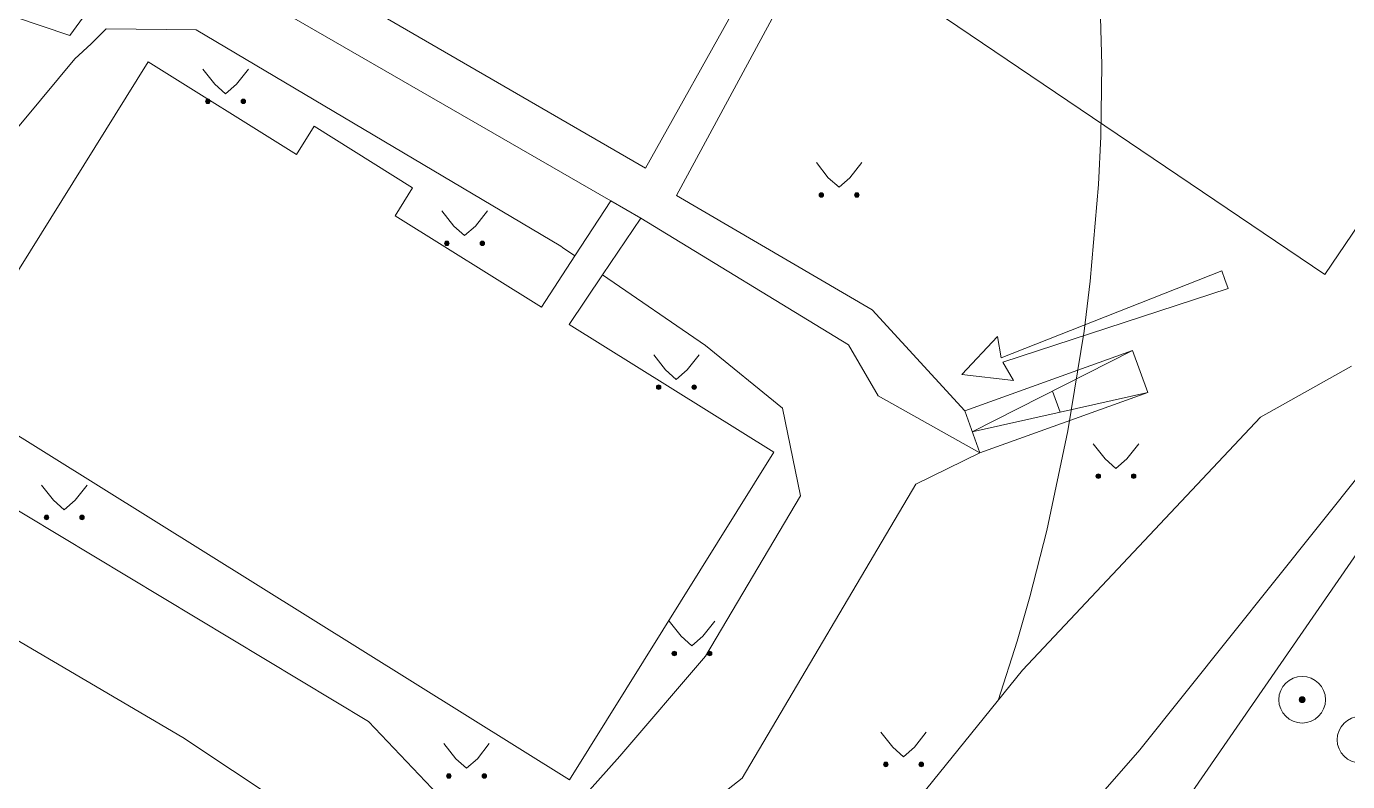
# Model space of a CAD drawing. Extents: x 1000 to 4000, y -5000 to -1000.
# Drawn here: x 1404.2 to 1460.8, y -4471.8 to -4439.4 of the extents above; entities that cross this region are included whole.
import ezdxf

# ---------------------------------------------------------------- set-up
doc = ezdxf.new("R2010")
doc.units = 0
doc.header["$MEASUREMENT"] = 0
for name, color, linetype in [('СЛОЙ_11', 7, 'CONTINUOUS'), ('СЛОЙ_24', 7, 'CONTINUOUS'), ('СЛОЙ_37', 7, 'CONTINUOUS'), ('СЛОЙ_41', 7, 'CONTINUOUS'), ('СЛОЙ_50', 7, 'CONTINUOUS'), ('СЛОЙ_7', 7, 'CONTINUOUS')]:
    doc.layers.add(name, color=color, linetype=linetype)

msp = doc.modelspace()

# ---------------------------------------------------------------- linework, layer by layer
at = {"layer": 'СЛОЙ_11', "color": 253, "linetype": 'Continuous', "lineweight": 0}
msp.add_lwpolyline([(1443.582, -4439.083), (1459.865, -4450.079), (1468.359, -4437.502), (1452.075, -4426.505)], close=True, dxfattribs=at)
at = {"layer": 'СЛОЙ_24', "color": 253, "linetype": 'Continuous', "lineweight": 0}
for p, q in [((1432.059, -4446.681), (1448.231, -4416.735)), ((1429.237, -4446.916), (1427.694, -4449.279)), ((1429.237, -4446.916), (1430.519, -4447.664)), ((1430.519, -4447.664), (1428.884, -4450.093)), ((1427.694, -4449.279), (1426.258, -4451.48)), ((1428.884, -4450.093), (1427.449, -4452.223))]:
    msp.add_line(p, q, dxfattribs=at)
for points in [[(1411.582, -4434.413), (1430.717, -4445.518), (1446.906, -4416.557)], [(1391.091, -4457.917), (1403.617, -4439.006), (1406.037, -4439.826), (1409.27, -4435.388)], [(1409.27, -4435.388), (1429.237, -4446.916)], [(1427.449, -4452.223), (1436.225, -4457.697), (1427.461, -4471.747), (1400.623, -4455.006), (1409.386, -4440.956), (1415.751, -4444.926), (1416.506, -4443.716), (1420.735, -4446.354), (1419.98, -4447.564), (1426.258, -4451.48)], [(1432.059, -4446.681), (1440.447, -4451.586), (1444.414, -4455.919)], [(1430.519, -4447.664), (1439.429, -4453.093), (1440.698, -4455.281), (1445.062, -4457.723)]]:
    msp.add_lwpolyline(points, dxfattribs=at)
at = {"layer": 'СЛОЙ_37', "color": 253, "linetype": 'Continuous', "lineweight": 0}
for points in [[(1407.584, -4439.54), (1406.946, -4440.178), (1406.25, -4440.823), (1404.077, -4443.438), (1400.394, -4447.8), (1395.789, -4454.356), (1397.419, -4456.164), (1399.592, -4457.643), (1399.69, -4457.718), (1418.848, -4469.239), (1422.638, -4473.243), (1423.949, -4473.952), (1427.855, -4472.726), (1429.616, -4470.727), (1433.3, -4466.439), (1437.374, -4459.564), (1436.594, -4455.807), (1433.3, -4453.114), (1428.884, -4450.093)], [(1427.694, -4449.279), (1427.162, -4448.915), (1427.087, -4448.862), (1411.445, -4439.576), (1407.584, -4439.54)], [(1437.78, -4478.349), (1441.402, -4473.841), (1446.897, -4467.047), (1457.093, -4456.194), (1460.997, -4454.009)], [(1438.433, -4486.473), (1443.779, -4479.786), (1451.928, -4470.459), (1461.511, -4458.453), (1463.616, -4455.963)], [(1428.903, -4476.362), (1434.868, -4471.676), (1442.319, -4459.065), (1445.062, -4457.723)], [(1395.859, -4461.107), (1410.88, -4469.934), (1421.438, -4476.948), (1425.28, -4477.534), (1428.903, -4476.362)]]:
    msp.add_lwpolyline(points, dxfattribs=at)
at = {"layer": 'СЛОЙ_41', "color": 253, "linetype": 'Continuous', "lineweight": 0}
for p, q in [((1411.739, -4441.26), (1412.249, -4441.91)), ((1413.689, -4441.26), (1413.179, -4441.91)), ((1412.249, -4441.91), (1412.709, -4442.32)), ((1413.179, -4441.91), (1412.709, -4442.32)), ((1438.052, -4445.272), (1438.562, -4445.922)), ((1440.002, -4445.272), (1439.492, -4445.922)), ((1438.562, -4445.922), (1439.022, -4446.332)), ((1439.492, -4445.922), (1439.022, -4446.332)), ((1421.99, -4447.347), (1422.5, -4447.997)), ((1423.94, -4447.347), (1423.43, -4447.997)), ((1422.5, -4447.997), (1422.96, -4448.407)), ((1423.43, -4447.997), (1422.96, -4448.407)), ((1431.074, -4453.518), (1431.584, -4454.168)), ((1433.024, -4453.518), (1432.514, -4454.168)), ((1431.584, -4454.168), (1432.044, -4454.578)), ((1432.514, -4454.168), (1432.044, -4454.578)), ((1449.926, -4457.334), (1450.436, -4457.984)), ((1451.876, -4457.334), (1451.366, -4457.984)), ((1450.436, -4457.984), (1450.896, -4458.394)), ((1451.366, -4457.984), (1450.896, -4458.394)), ((1404.821, -4459.104), (1405.331, -4459.754)), ((1406.771, -4459.104), (1406.261, -4459.754)), ((1405.331, -4459.754), (1405.791, -4460.164)), ((1406.261, -4459.754), (1405.791, -4460.164)), ((1431.741, -4464.941), (1432.251, -4465.591)), ((1433.691, -4464.941), (1433.181, -4465.591)), ((1432.251, -4465.591), (1432.711, -4466.001)), ((1433.181, -4465.591), (1432.711, -4466.001)), ((1440.814, -4469.698), (1441.324, -4470.348)), ((1442.764, -4469.698), (1442.254, -4470.348)), ((1422.073, -4470.194), (1422.583, -4470.844)), ((1424.023, -4470.194), (1423.513, -4470.844)), ((1441.324, -4470.348), (1441.784, -4470.758)), ((1442.254, -4470.348), (1441.784, -4470.758)), ((1422.583, -4470.844), (1423.043, -4471.254)), ((1423.513, -4470.844), (1423.043, -4471.254))]:
    msp.add_line(p, q, dxfattribs=at)
for centre in [(1411.953, -4442.648), (1413.474, -4442.648), (1438.266, -4446.662), (1439.787, -4446.662), (1422.204, -4448.735), (1423.725, -4448.735), (1431.288, -4454.906), (1432.809, -4454.906), (1450.14, -4458.722), (1451.661, -4458.722), (1405.035, -4460.492), (1406.556, -4460.492), (1431.955, -4466.329), (1433.476, -4466.329), (1441.028, -4471.086), (1442.549, -4471.086), (1422.287, -4471.582), (1423.808, -4471.582)]:
    msp.add_circle(centre, 0.0976, dxfattribs=at)
for points in [[(1411.857, -4442.667), (1411.855, -4442.648), (1411.857, -4442.629)], [(1411.862, -4442.685), (1411.857, -4442.629), (1411.862, -4442.611)], [(1411.857, -4442.667), (1411.857, -4442.629), (1411.862, -4442.685)], [(1411.871, -4442.702), (1411.862, -4442.611), (1411.871, -4442.594)], [(1411.862, -4442.685), (1411.862, -4442.611), (1411.871, -4442.702)], [(1411.884, -4442.717), (1411.871, -4442.594), (1411.884, -4442.579)], [(1411.871, -4442.702), (1411.871, -4442.594), (1411.884, -4442.717)], [(1411.898, -4442.729), (1411.884, -4442.579), (1411.898, -4442.567)], [(1411.884, -4442.717), (1411.884, -4442.579), (1411.898, -4442.729)], [(1411.915, -4442.738), (1411.898, -4442.567), (1411.915, -4442.558)], [(1411.898, -4442.729), (1411.898, -4442.567), (1411.915, -4442.738)], [(1411.934, -4442.744), (1411.915, -4442.558), (1411.934, -4442.552)], [(1411.915, -4442.738), (1411.915, -4442.558), (1411.934, -4442.744)], [(1411.953, -4442.746), (1411.934, -4442.552), (1411.953, -4442.55)], [(1411.934, -4442.744), (1411.934, -4442.552), (1411.953, -4442.746)], [(1413.378, -4442.667), (1413.376, -4442.648), (1413.378, -4442.629)], [(1413.383, -4442.685), (1413.378, -4442.629), (1413.383, -4442.611)], [(1413.378, -4442.667), (1413.378, -4442.629), (1413.383, -4442.685)], [(1413.392, -4442.702), (1413.383, -4442.611), (1413.392, -4442.594)], [(1413.383, -4442.685), (1413.383, -4442.611), (1413.392, -4442.702)], [(1413.405, -4442.717), (1413.392, -4442.594), (1413.405, -4442.579)], [(1413.392, -4442.702), (1413.392, -4442.594), (1413.405, -4442.717)], [(1413.419, -4442.729), (1413.405, -4442.579), (1413.419, -4442.567)], [(1413.405, -4442.717), (1413.405, -4442.579), (1413.419, -4442.729)], [(1413.436, -4442.738), (1413.419, -4442.567), (1413.436, -4442.558)], [(1413.419, -4442.729), (1413.419, -4442.567), (1413.436, -4442.738)], [(1413.455, -4442.744), (1413.436, -4442.558), (1413.455, -4442.552)], [(1413.436, -4442.738), (1413.436, -4442.558), (1413.455, -4442.744)], [(1413.474, -4442.746), (1413.455, -4442.552), (1413.474, -4442.55)], [(1413.455, -4442.744), (1413.455, -4442.552), (1413.474, -4442.746)], [(1438.17, -4446.681), (1438.168, -4446.662), (1438.17, -4446.642)], [(1438.176, -4446.699), (1438.17, -4446.642), (1438.176, -4446.624)], [(1438.17, -4446.681), (1438.17, -4446.642), (1438.176, -4446.699)], [(1438.185, -4446.716), (1438.176, -4446.624), (1438.185, -4446.607)], [(1438.176, -4446.699), (1438.176, -4446.624), (1438.185, -4446.716)], [(1438.197, -4446.731), (1438.185, -4446.607), (1438.197, -4446.593)], [(1438.185, -4446.716), (1438.185, -4446.607), (1438.197, -4446.731)], [(1438.212, -4446.743), (1438.197, -4446.593), (1438.212, -4446.58)], [(1438.197, -4446.731), (1438.197, -4446.593), (1438.212, -4446.743)], [(1438.229, -4446.752), (1438.212, -4446.58), (1438.229, -4446.571)], [(1438.212, -4446.743), (1438.212, -4446.58), (1438.229, -4446.752)], [(1438.247, -4446.757), (1438.229, -4446.571), (1438.247, -4446.566)], [(1438.229, -4446.752), (1438.229, -4446.571), (1438.247, -4446.757)], [(1438.266, -4446.759), (1438.247, -4446.566), (1438.266, -4446.564)], [(1438.247, -4446.757), (1438.247, -4446.566), (1438.266, -4446.759)], [(1439.691, -4446.681), (1439.689, -4446.662), (1439.691, -4446.642)], [(1439.697, -4446.699), (1439.691, -4446.642), (1439.697, -4446.624)], [(1439.691, -4446.681), (1439.691, -4446.642), (1439.697, -4446.699)], [(1439.706, -4446.716), (1439.697, -4446.624), (1439.706, -4446.607)], [(1439.697, -4446.699), (1439.697, -4446.624), (1439.706, -4446.716)], [(1439.718, -4446.731), (1439.706, -4446.607), (1439.718, -4446.593)], [(1439.706, -4446.716), (1439.706, -4446.607), (1439.718, -4446.731)], [(1439.733, -4446.743), (1439.718, -4446.593), (1439.733, -4446.58)], [(1439.718, -4446.731), (1439.718, -4446.593), (1439.733, -4446.743)], [(1439.75, -4446.752), (1439.733, -4446.58), (1439.75, -4446.571)], [(1439.733, -4446.743), (1439.733, -4446.58), (1439.75, -4446.752)], [(1439.768, -4446.757), (1439.75, -4446.571), (1439.768, -4446.566)], [(1439.75, -4446.752), (1439.75, -4446.571), (1439.768, -4446.757)], [(1439.787, -4446.759), (1439.768, -4446.566), (1439.787, -4446.564)], [(1439.768, -4446.757), (1439.768, -4446.566), (1439.787, -4446.759)], [(1422.108, -4448.754), (1422.106, -4448.735), (1422.108, -4448.716)], [(1422.113, -4448.772), (1422.108, -4448.716), (1422.113, -4448.698)], [(1422.108, -4448.754), (1422.108, -4448.716), (1422.113, -4448.772)], [(1422.122, -4448.789), (1422.113, -4448.698), (1422.122, -4448.681)], [(1422.113, -4448.772), (1422.113, -4448.698), (1422.122, -4448.789)], [(1422.135, -4448.804), (1422.122, -4448.681), (1422.135, -4448.666)], [(1422.122, -4448.789), (1422.122, -4448.681), (1422.135, -4448.804)], [(1422.149, -4448.816), (1422.135, -4448.666), (1422.149, -4448.654)], [(1422.135, -4448.804), (1422.135, -4448.666), (1422.149, -4448.816)], [(1422.166, -4448.825), (1422.149, -4448.654), (1422.166, -4448.645)], [(1422.149, -4448.816), (1422.149, -4448.654), (1422.166, -4448.825)], [(1422.185, -4448.831), (1422.166, -4448.645), (1422.185, -4448.639)], [(1422.166, -4448.825), (1422.166, -4448.645), (1422.185, -4448.831)], [(1422.204, -4448.833), (1422.185, -4448.639), (1422.204, -4448.637)], [(1422.185, -4448.831), (1422.185, -4448.639), (1422.204, -4448.833)], [(1423.629, -4448.754), (1423.627, -4448.735), (1423.629, -4448.716)], [(1423.634, -4448.772), (1423.629, -4448.716), (1423.634, -4448.698)], [(1423.629, -4448.754), (1423.629, -4448.716), (1423.634, -4448.772)], [(1423.643, -4448.789), (1423.634, -4448.698), (1423.643, -4448.681)], [(1423.634, -4448.772), (1423.634, -4448.698), (1423.643, -4448.789)], [(1423.656, -4448.804), (1423.643, -4448.681), (1423.656, -4448.666)], [(1423.643, -4448.789), (1423.643, -4448.681), (1423.656, -4448.804)], [(1423.67, -4448.816), (1423.656, -4448.666), (1423.67, -4448.654)], [(1423.656, -4448.804), (1423.656, -4448.666), (1423.67, -4448.816)], [(1423.687, -4448.825), (1423.67, -4448.654), (1423.687, -4448.645)], [(1423.67, -4448.816), (1423.67, -4448.654), (1423.687, -4448.825)], [(1423.706, -4448.831), (1423.687, -4448.645), (1423.706, -4448.639)], [(1423.687, -4448.825), (1423.687, -4448.645), (1423.706, -4448.831)], [(1423.725, -4448.833), (1423.706, -4448.639), (1423.725, -4448.637)], [(1423.706, -4448.831), (1423.706, -4448.639), (1423.725, -4448.833)], [(1431.192, -4454.925), (1431.19, -4454.906), (1431.192, -4454.887)], [(1431.197, -4454.943), (1431.192, -4454.887), (1431.197, -4454.869)], [(1431.192, -4454.925), (1431.192, -4454.887), (1431.197, -4454.943)], [(1431.206, -4454.96), (1431.197, -4454.869), (1431.206, -4454.852)], [(1431.197, -4454.943), (1431.197, -4454.869), (1431.206, -4454.96)], [(1431.219, -4454.975), (1431.206, -4454.852), (1431.219, -4454.837)], [(1431.206, -4454.96), (1431.206, -4454.852), (1431.219, -4454.975)], [(1431.233, -4454.987), (1431.219, -4454.837), (1431.233, -4454.825)], [(1431.219, -4454.975), (1431.219, -4454.837), (1431.233, -4454.987)], [(1431.25, -4454.996), (1431.233, -4454.825), (1431.25, -4454.816)], [(1431.233, -4454.987), (1431.233, -4454.825), (1431.25, -4454.996)], [(1431.269, -4455.002), (1431.25, -4454.816), (1431.269, -4454.81)], [(1431.25, -4454.996), (1431.25, -4454.816), (1431.269, -4455.002)], [(1431.288, -4455.004), (1431.269, -4454.81), (1431.288, -4454.808)], [(1431.269, -4455.002), (1431.269, -4454.81), (1431.288, -4455.004)], [(1432.713, -4454.925), (1432.711, -4454.906), (1432.713, -4454.887)], [(1432.718, -4454.943), (1432.713, -4454.887), (1432.718, -4454.869)], [(1432.713, -4454.925), (1432.713, -4454.887), (1432.718, -4454.943)], [(1432.727, -4454.96), (1432.718, -4454.869), (1432.727, -4454.852)], [(1432.718, -4454.943), (1432.718, -4454.869), (1432.727, -4454.96)], [(1432.74, -4454.975), (1432.727, -4454.852), (1432.74, -4454.837)], [(1432.727, -4454.96), (1432.727, -4454.852), (1432.74, -4454.975)], [(1432.754, -4454.987), (1432.74, -4454.837), (1432.754, -4454.825)], [(1432.74, -4454.975), (1432.74, -4454.837), (1432.754, -4454.987)], [(1432.771, -4454.996), (1432.754, -4454.825), (1432.771, -4454.816)], [(1432.754, -4454.987), (1432.754, -4454.825), (1432.771, -4454.996)], [(1432.79, -4455.002), (1432.771, -4454.816), (1432.79, -4454.81)], [(1432.771, -4454.996), (1432.771, -4454.816), (1432.79, -4455.002)], [(1432.809, -4455.004), (1432.79, -4454.81), (1432.809, -4454.808)], [(1432.79, -4455.002), (1432.79, -4454.81), (1432.809, -4455.004)], [(1450.044, -4458.741), (1450.042, -4458.722), (1450.044, -4458.703)], [(1450.049, -4458.759), (1450.044, -4458.703), (1450.049, -4458.685)], [(1450.044, -4458.741), (1450.044, -4458.703), (1450.049, -4458.759)], [(1450.058, -4458.776), (1450.049, -4458.685), (1450.058, -4458.668)], [(1450.049, -4458.759), (1450.049, -4458.685), (1450.058, -4458.776)], [(1450.071, -4458.791), (1450.058, -4458.668), (1450.071, -4458.653)], [(1450.058, -4458.776), (1450.058, -4458.668), (1450.071, -4458.791)], [(1450.085, -4458.803), (1450.071, -4458.653), (1450.085, -4458.641)], [(1450.071, -4458.791), (1450.071, -4458.653), (1450.085, -4458.803)], [(1450.102, -4458.812), (1450.085, -4458.641), (1450.102, -4458.632)], [(1450.085, -4458.803), (1450.085, -4458.641), (1450.102, -4458.812)], [(1450.121, -4458.818), (1450.102, -4458.632), (1450.121, -4458.626)], [(1450.102, -4458.812), (1450.102, -4458.632), (1450.121, -4458.818)], [(1450.14, -4458.82), (1450.121, -4458.626), (1450.14, -4458.624)], [(1450.121, -4458.818), (1450.121, -4458.626), (1450.14, -4458.82)], [(1451.565, -4458.741), (1451.563, -4458.722), (1451.565, -4458.703)], [(1451.57, -4458.759), (1451.565, -4458.703), (1451.57, -4458.685)], [(1451.565, -4458.741), (1451.565, -4458.703), (1451.57, -4458.759)], [(1451.579, -4458.776), (1451.57, -4458.685), (1451.579, -4458.668)], [(1451.57, -4458.759), (1451.57, -4458.685), (1451.579, -4458.776)], [(1451.592, -4458.791), (1451.579, -4458.668), (1451.592, -4458.653)], [(1451.579, -4458.776), (1451.579, -4458.668), (1451.592, -4458.791)], [(1451.606, -4458.803), (1451.592, -4458.653), (1451.606, -4458.641)], [(1451.592, -4458.791), (1451.592, -4458.653), (1451.606, -4458.803)], [(1451.623, -4458.812), (1451.606, -4458.641), (1451.623, -4458.632)], [(1451.606, -4458.803), (1451.606, -4458.641), (1451.623, -4458.812)], [(1451.642, -4458.818), (1451.623, -4458.632), (1451.642, -4458.626)], [(1451.623, -4458.812), (1451.623, -4458.632), (1451.642, -4458.818)], [(1451.661, -4458.82), (1451.642, -4458.626), (1451.661, -4458.624)], [(1451.642, -4458.818), (1451.642, -4458.626), (1451.661, -4458.82)], [(1404.939, -4460.511), (1404.937, -4460.492), (1404.939, -4460.473)], [(1404.944, -4460.529), (1404.939, -4460.473), (1404.944, -4460.455)], [(1404.939, -4460.511), (1404.939, -4460.473), (1404.944, -4460.529)], [(1404.953, -4460.546), (1404.944, -4460.455), (1404.953, -4460.438)], [(1404.944, -4460.529), (1404.944, -4460.455), (1404.953, -4460.546)], [(1404.966, -4460.561), (1404.953, -4460.438), (1404.966, -4460.423)], [(1404.953, -4460.546), (1404.953, -4460.438), (1404.966, -4460.561)], [(1404.98, -4460.573), (1404.966, -4460.423), (1404.98, -4460.411)], [(1404.966, -4460.561), (1404.966, -4460.423), (1404.98, -4460.573)], [(1404.997, -4460.582), (1404.98, -4460.411), (1404.997, -4460.402)], [(1404.98, -4460.573), (1404.98, -4460.411), (1404.997, -4460.582)], [(1405.016, -4460.588), (1404.997, -4460.402), (1405.016, -4460.396)], [(1404.997, -4460.582), (1404.997, -4460.402), (1405.016, -4460.588)], [(1405.035, -4460.59), (1405.016, -4460.396), (1405.035, -4460.394)], [(1405.016, -4460.588), (1405.016, -4460.396), (1405.035, -4460.59)], [(1406.46, -4460.511), (1406.458, -4460.492), (1406.46, -4460.473)], [(1406.465, -4460.529), (1406.46, -4460.473), (1406.465, -4460.455)], [(1406.46, -4460.511), (1406.46, -4460.473), (1406.465, -4460.529)], [(1406.474, -4460.546), (1406.465, -4460.455), (1406.474, -4460.438)], [(1406.465, -4460.529), (1406.465, -4460.455), (1406.474, -4460.546)], [(1406.487, -4460.561), (1406.474, -4460.438), (1406.487, -4460.423)], [(1406.474, -4460.546), (1406.474, -4460.438), (1406.487, -4460.561)], [(1406.501, -4460.573), (1406.487, -4460.423), (1406.501, -4460.411)], [(1406.487, -4460.561), (1406.487, -4460.423), (1406.501, -4460.573)], [(1406.518, -4460.582), (1406.501, -4460.411), (1406.518, -4460.402)], [(1406.501, -4460.573), (1406.501, -4460.411), (1406.518, -4460.582)], [(1406.537, -4460.588), (1406.518, -4460.402), (1406.537, -4460.396)], [(1406.518, -4460.582), (1406.518, -4460.402), (1406.537, -4460.588)], [(1406.556, -4460.59), (1406.537, -4460.396), (1406.556, -4460.394)], [(1406.537, -4460.588), (1406.537, -4460.396), (1406.556, -4460.59)], [(1431.859, -4466.348), (1431.857, -4466.329), (1431.859, -4466.31)], [(1431.864, -4466.366), (1431.859, -4466.31), (1431.864, -4466.292)], [(1431.859, -4466.348), (1431.859, -4466.31), (1431.864, -4466.366)], [(1431.873, -4466.383), (1431.864, -4466.292), (1431.873, -4466.275)], [(1431.864, -4466.366), (1431.864, -4466.292), (1431.873, -4466.383)], [(1431.886, -4466.398), (1431.873, -4466.275), (1431.886, -4466.26)], [(1431.873, -4466.383), (1431.873, -4466.275), (1431.886, -4466.398)], [(1431.9, -4466.41), (1431.886, -4466.26), (1431.9, -4466.248)], [(1431.886, -4466.398), (1431.886, -4466.26), (1431.9, -4466.41)], [(1431.917, -4466.419), (1431.9, -4466.248), (1431.917, -4466.239)], [(1431.9, -4466.41), (1431.9, -4466.248), (1431.917, -4466.419)], [(1431.936, -4466.425), (1431.917, -4466.239), (1431.936, -4466.233)], [(1431.917, -4466.419), (1431.917, -4466.239), (1431.936, -4466.425)], [(1431.955, -4466.427), (1431.936, -4466.233), (1431.955, -4466.231)], [(1431.936, -4466.425), (1431.936, -4466.233), (1431.955, -4466.427)], [(1433.38, -4466.348), (1433.378, -4466.329), (1433.38, -4466.31)], [(1433.385, -4466.366), (1433.38, -4466.31), (1433.385, -4466.292)], [(1433.38, -4466.348), (1433.38, -4466.31), (1433.385, -4466.366)], [(1433.394, -4466.383), (1433.385, -4466.292), (1433.394, -4466.275)], [(1433.385, -4466.366), (1433.385, -4466.292), (1433.394, -4466.383)], [(1433.407, -4466.398), (1433.394, -4466.275), (1433.407, -4466.26)], [(1433.394, -4466.383), (1433.394, -4466.275), (1433.407, -4466.398)], [(1433.421, -4466.41), (1433.407, -4466.26), (1433.421, -4466.248)], [(1433.407, -4466.398), (1433.407, -4466.26), (1433.421, -4466.41)], [(1433.438, -4466.419), (1433.421, -4466.248), (1433.438, -4466.239)], [(1433.421, -4466.41), (1433.421, -4466.248), (1433.438, -4466.419)], [(1433.457, -4466.425), (1433.438, -4466.239), (1433.457, -4466.233)], [(1433.438, -4466.419), (1433.438, -4466.239), (1433.457, -4466.425)], [(1433.476, -4466.427), (1433.457, -4466.233), (1433.476, -4466.231)], [(1433.457, -4466.425), (1433.457, -4466.233), (1433.476, -4466.427)], [(1440.932, -4471.105), (1440.93, -4471.086), (1440.932, -4471.067)], [(1440.937, -4471.123), (1440.932, -4471.067), (1440.937, -4471.049)], [(1440.932, -4471.105), (1440.932, -4471.067), (1440.937, -4471.123)], [(1440.946, -4471.14), (1440.937, -4471.049), (1440.946, -4471.032)], [(1440.937, -4471.123), (1440.937, -4471.049), (1440.946, -4471.14)], [(1440.959, -4471.155), (1440.946, -4471.032), (1440.959, -4471.017)], [(1440.946, -4471.14), (1440.946, -4471.032), (1440.959, -4471.155)], [(1440.973, -4471.167), (1440.959, -4471.017), (1440.973, -4471.005)], [(1440.959, -4471.155), (1440.959, -4471.017), (1440.973, -4471.167)], [(1440.99, -4471.176), (1440.973, -4471.005), (1440.99, -4470.996)], [(1440.973, -4471.167), (1440.973, -4471.005), (1440.99, -4471.176)], [(1441.009, -4471.182), (1440.99, -4470.996), (1441.009, -4470.99)], [(1440.99, -4471.176), (1440.99, -4470.996), (1441.009, -4471.182)], [(1441.028, -4471.184), (1441.009, -4470.99), (1441.028, -4470.988)], [(1441.009, -4471.182), (1441.009, -4470.99), (1441.028, -4471.184)], [(1442.453, -4471.105), (1442.451, -4471.086), (1442.453, -4471.067)], [(1442.458, -4471.123), (1442.453, -4471.067), (1442.458, -4471.049)], [(1442.453, -4471.105), (1442.453, -4471.067), (1442.458, -4471.123)], [(1442.467, -4471.14), (1442.458, -4471.049), (1442.467, -4471.032)], [(1442.458, -4471.123), (1442.458, -4471.049), (1442.467, -4471.14)], [(1442.48, -4471.155), (1442.467, -4471.032), (1442.48, -4471.017)], [(1442.467, -4471.14), (1442.467, -4471.032), (1442.48, -4471.155)], [(1442.494, -4471.167), (1442.48, -4471.017), (1442.494, -4471.005)], [(1442.48, -4471.155), (1442.48, -4471.017), (1442.494, -4471.167)], [(1442.511, -4471.176), (1442.494, -4471.005), (1442.511, -4470.996)], [(1442.494, -4471.167), (1442.494, -4471.005), (1442.511, -4471.176)], [(1442.53, -4471.182), (1442.511, -4470.996), (1442.53, -4470.99)], [(1442.511, -4471.176), (1442.511, -4470.996), (1442.53, -4471.182)], [(1442.549, -4471.184), (1442.53, -4470.99), (1442.549, -4470.988)], [(1442.53, -4471.182), (1442.53, -4470.99), (1442.549, -4471.184)], [(1422.191, -4471.601), (1422.189, -4471.582), (1422.191, -4471.563)], [(1422.196, -4471.619), (1422.191, -4471.563), (1422.196, -4471.545)], [(1422.191, -4471.601), (1422.191, -4471.563), (1422.196, -4471.619)], [(1422.205, -4471.636), (1422.196, -4471.545), (1422.205, -4471.528)], [(1422.196, -4471.619), (1422.196, -4471.545), (1422.205, -4471.636)], [(1422.218, -4471.651), (1422.205, -4471.528), (1422.218, -4471.513)], [(1422.205, -4471.636), (1422.205, -4471.528), (1422.218, -4471.651)], [(1422.232, -4471.663), (1422.218, -4471.513), (1422.232, -4471.501)], [(1422.218, -4471.651), (1422.218, -4471.513), (1422.232, -4471.663)], [(1422.249, -4471.672), (1422.232, -4471.501), (1422.249, -4471.492)], [(1422.232, -4471.663), (1422.232, -4471.501), (1422.249, -4471.672)], [(1422.268, -4471.678), (1422.249, -4471.492), (1422.268, -4471.486)], [(1422.249, -4471.672), (1422.249, -4471.492), (1422.268, -4471.678)], [(1422.287, -4471.68), (1422.268, -4471.486), (1422.287, -4471.484)], [(1422.268, -4471.678), (1422.268, -4471.486), (1422.287, -4471.68)], [(1423.712, -4471.601), (1423.71, -4471.582), (1423.712, -4471.563)], [(1423.717, -4471.619), (1423.712, -4471.563), (1423.717, -4471.545)], [(1423.712, -4471.601), (1423.712, -4471.563), (1423.717, -4471.619)], [(1423.726, -4471.636), (1423.717, -4471.545), (1423.726, -4471.528)], [(1423.717, -4471.619), (1423.717, -4471.545), (1423.726, -4471.636)], [(1423.739, -4471.651), (1423.726, -4471.528), (1423.739, -4471.513)], [(1423.726, -4471.636), (1423.726, -4471.528), (1423.739, -4471.651)], [(1423.753, -4471.663), (1423.739, -4471.513), (1423.753, -4471.501)], [(1423.739, -4471.651), (1423.739, -4471.513), (1423.753, -4471.663)], [(1423.77, -4471.672), (1423.753, -4471.501), (1423.77, -4471.492)], [(1423.753, -4471.663), (1423.753, -4471.501), (1423.77, -4471.672)], [(1423.789, -4471.678), (1423.77, -4471.492), (1423.789, -4471.486)], [(1423.77, -4471.672), (1423.77, -4471.492), (1423.789, -4471.678)], [(1423.808, -4471.68), (1423.789, -4471.486), (1423.808, -4471.484)], [(1423.789, -4471.678), (1423.789, -4471.486), (1423.808, -4471.68)]]:
    msp.add_solid(points, dxfattribs=at)
at = {"layer": 'СЛОЙ_41', "color": 253, "linetype": 'Continuous', "lineweight": 0, "extrusion": (0, 0, -1)}
for points in [[(-1411.953, -4442.746), (-1411.953, -4442.55), (-1411.972, -4442.744)], [(-1411.972, -4442.744), (-1411.953, -4442.55), (-1411.972, -4442.552)], [(-1411.972, -4442.744), (-1411.972, -4442.552), (-1411.99, -4442.738)], [(-1411.99, -4442.738), (-1411.972, -4442.552), (-1411.99, -4442.558)], [(-1411.99, -4442.738), (-1411.99, -4442.558), (-1412.007, -4442.729)], [(-1412.007, -4442.729), (-1411.99, -4442.558), (-1412.007, -4442.567)], [(-1412.007, -4442.729), (-1412.007, -4442.567), (-1412.022, -4442.717)], [(-1412.022, -4442.717), (-1412.007, -4442.567), (-1412.022, -4442.579)], [(-1412.022, -4442.717), (-1412.022, -4442.579), (-1412.034, -4442.702)], [(-1412.034, -4442.702), (-1412.022, -4442.579), (-1412.034, -4442.594)], [(-1412.034, -4442.702), (-1412.034, -4442.594), (-1412.043, -4442.685)], [(-1412.043, -4442.685), (-1412.034, -4442.594), (-1412.043, -4442.611)], [(-1412.043, -4442.685), (-1412.043, -4442.611), (-1412.048, -4442.667)], [(-1412.048, -4442.667), (-1412.043, -4442.611), (-1412.048, -4442.629)], [(-1412.048, -4442.667), (-1412.048, -4442.629), (-1412.05, -4442.648)], [(-1413.474, -4442.746), (-1413.474, -4442.55), (-1413.493, -4442.744)], [(-1413.493, -4442.744), (-1413.474, -4442.55), (-1413.493, -4442.552)], [(-1413.493, -4442.744), (-1413.493, -4442.552), (-1413.511, -4442.738)], [(-1413.511, -4442.738), (-1413.493, -4442.552), (-1413.511, -4442.558)], [(-1413.511, -4442.738), (-1413.511, -4442.558), (-1413.528, -4442.729)], [(-1413.528, -4442.729), (-1413.511, -4442.558), (-1413.528, -4442.567)], [(-1413.528, -4442.729), (-1413.528, -4442.567), (-1413.543, -4442.717)], [(-1413.543, -4442.717), (-1413.528, -4442.567), (-1413.543, -4442.579)], [(-1413.543, -4442.717), (-1413.543, -4442.579), (-1413.555, -4442.702)], [(-1413.555, -4442.702), (-1413.543, -4442.579), (-1413.555, -4442.594)], [(-1413.555, -4442.702), (-1413.555, -4442.594), (-1413.564, -4442.685)], [(-1413.564, -4442.685), (-1413.555, -4442.594), (-1413.564, -4442.611)], [(-1413.564, -4442.685), (-1413.564, -4442.611), (-1413.569, -4442.667)], [(-1413.569, -4442.667), (-1413.564, -4442.611), (-1413.569, -4442.629)], [(-1413.569, -4442.667), (-1413.569, -4442.629), (-1413.571, -4442.648)], [(-1438.266, -4446.759), (-1438.266, -4446.564), (-1438.285, -4446.757)], [(-1438.285, -4446.757), (-1438.266, -4446.564), (-1438.285, -4446.566)], [(-1438.285, -4446.757), (-1438.285, -4446.566), (-1438.303, -4446.752)], [(-1438.303, -4446.752), (-1438.285, -4446.566), (-1438.303, -4446.571)], [(-1438.303, -4446.752), (-1438.303, -4446.571), (-1438.32, -4446.743)], [(-1438.32, -4446.743), (-1438.303, -4446.571), (-1438.32, -4446.58)], [(-1438.32, -4446.743), (-1438.32, -4446.58), (-1438.335, -4446.731)], [(-1438.335, -4446.731), (-1438.32, -4446.58), (-1438.335, -4446.593)], [(-1438.335, -4446.731), (-1438.335, -4446.593), (-1438.347, -4446.716)], [(-1438.347, -4446.716), (-1438.335, -4446.593), (-1438.347, -4446.607)], [(-1438.347, -4446.716), (-1438.347, -4446.607), (-1438.356, -4446.699)], [(-1438.356, -4446.699), (-1438.347, -4446.607), (-1438.356, -4446.624)], [(-1438.356, -4446.699), (-1438.356, -4446.624), (-1438.362, -4446.681)], [(-1438.362, -4446.681), (-1438.356, -4446.624), (-1438.362, -4446.642)], [(-1438.362, -4446.681), (-1438.362, -4446.642), (-1438.364, -4446.662)], [(-1439.787, -4446.759), (-1439.787, -4446.564), (-1439.806, -4446.757)], [(-1439.806, -4446.757), (-1439.787, -4446.564), (-1439.806, -4446.566)], [(-1439.806, -4446.757), (-1439.806, -4446.566), (-1439.824, -4446.752)], [(-1439.824, -4446.752), (-1439.806, -4446.566), (-1439.824, -4446.571)], [(-1439.824, -4446.752), (-1439.824, -4446.571), (-1439.841, -4446.743)], [(-1439.841, -4446.743), (-1439.824, -4446.571), (-1439.841, -4446.58)], [(-1439.841, -4446.743), (-1439.841, -4446.58), (-1439.856, -4446.731)], [(-1439.856, -4446.731), (-1439.841, -4446.58), (-1439.856, -4446.593)], [(-1439.856, -4446.731), (-1439.856, -4446.593), (-1439.868, -4446.716)], [(-1439.868, -4446.716), (-1439.856, -4446.593), (-1439.868, -4446.607)], [(-1439.868, -4446.716), (-1439.868, -4446.607), (-1439.877, -4446.699)], [(-1439.877, -4446.699), (-1439.868, -4446.607), (-1439.877, -4446.624)], [(-1439.877, -4446.699), (-1439.877, -4446.624), (-1439.883, -4446.681)], [(-1439.883, -4446.681), (-1439.877, -4446.624), (-1439.883, -4446.642)], [(-1439.883, -4446.681), (-1439.883, -4446.642), (-1439.885, -4446.662)], [(-1422.204, -4448.833), (-1422.204, -4448.637), (-1422.223, -4448.831)], [(-1422.223, -4448.831), (-1422.204, -4448.637), (-1422.223, -4448.639)], [(-1422.223, -4448.831), (-1422.223, -4448.639), (-1422.241, -4448.825)], [(-1422.241, -4448.825), (-1422.223, -4448.639), (-1422.241, -4448.645)], [(-1422.241, -4448.825), (-1422.241, -4448.645), (-1422.258, -4448.816)], [(-1422.258, -4448.816), (-1422.241, -4448.645), (-1422.258, -4448.654)], [(-1422.258, -4448.816), (-1422.258, -4448.654), (-1422.273, -4448.804)], [(-1422.273, -4448.804), (-1422.258, -4448.654), (-1422.273, -4448.666)], [(-1422.273, -4448.804), (-1422.273, -4448.666), (-1422.285, -4448.789)], [(-1422.285, -4448.789), (-1422.273, -4448.666), (-1422.285, -4448.681)], [(-1422.285, -4448.789), (-1422.285, -4448.681), (-1422.294, -4448.772)], [(-1422.294, -4448.772), (-1422.285, -4448.681), (-1422.294, -4448.698)], [(-1422.294, -4448.772), (-1422.294, -4448.698), (-1422.299, -4448.754)], [(-1422.299, -4448.754), (-1422.294, -4448.698), (-1422.299, -4448.716)], [(-1422.299, -4448.754), (-1422.299, -4448.716), (-1422.301, -4448.735)], [(-1423.725, -4448.833), (-1423.725, -4448.637), (-1423.744, -4448.831)], [(-1423.744, -4448.831), (-1423.725, -4448.637), (-1423.744, -4448.639)], [(-1423.744, -4448.831), (-1423.744, -4448.639), (-1423.762, -4448.825)], [(-1423.762, -4448.825), (-1423.744, -4448.639), (-1423.762, -4448.645)], [(-1423.762, -4448.825), (-1423.762, -4448.645), (-1423.779, -4448.816)], [(-1423.779, -4448.816), (-1423.762, -4448.645), (-1423.779, -4448.654)], [(-1423.779, -4448.816), (-1423.779, -4448.654), (-1423.794, -4448.804)], [(-1423.794, -4448.804), (-1423.779, -4448.654), (-1423.794, -4448.666)], [(-1423.794, -4448.804), (-1423.794, -4448.666), (-1423.806, -4448.789)], [(-1423.806, -4448.789), (-1423.794, -4448.666), (-1423.806, -4448.681)], [(-1423.806, -4448.789), (-1423.806, -4448.681), (-1423.815, -4448.772)], [(-1423.815, -4448.772), (-1423.806, -4448.681), (-1423.815, -4448.698)], [(-1423.815, -4448.772), (-1423.815, -4448.698), (-1423.82, -4448.754)], [(-1423.82, -4448.754), (-1423.815, -4448.698), (-1423.82, -4448.716)], [(-1423.82, -4448.754), (-1423.82, -4448.716), (-1423.822, -4448.735)], [(-1431.288, -4455.004), (-1431.288, -4454.808), (-1431.307, -4455.002)], [(-1431.307, -4455.002), (-1431.288, -4454.808), (-1431.307, -4454.81)], [(-1431.307, -4455.002), (-1431.307, -4454.81), (-1431.325, -4454.996)], [(-1431.325, -4454.996), (-1431.307, -4454.81), (-1431.325, -4454.816)], [(-1431.325, -4454.996), (-1431.325, -4454.816), (-1431.342, -4454.987)], [(-1431.342, -4454.987), (-1431.325, -4454.816), (-1431.342, -4454.825)], [(-1431.342, -4454.987), (-1431.342, -4454.825), (-1431.357, -4454.975)], [(-1431.357, -4454.975), (-1431.342, -4454.825), (-1431.357, -4454.837)], [(-1431.357, -4454.975), (-1431.357, -4454.837), (-1431.369, -4454.96)], [(-1431.369, -4454.96), (-1431.357, -4454.837), (-1431.369, -4454.852)], [(-1431.369, -4454.96), (-1431.369, -4454.852), (-1431.378, -4454.943)], [(-1431.378, -4454.943), (-1431.369, -4454.852), (-1431.378, -4454.869)], [(-1431.378, -4454.943), (-1431.378, -4454.869), (-1431.383, -4454.925)], [(-1431.383, -4454.925), (-1431.378, -4454.869), (-1431.383, -4454.887)], [(-1431.383, -4454.925), (-1431.383, -4454.887), (-1431.385, -4454.906)], [(-1432.809, -4455.004), (-1432.809, -4454.808), (-1432.828, -4455.002)], [(-1432.828, -4455.002), (-1432.809, -4454.808), (-1432.828, -4454.81)], [(-1432.828, -4455.002), (-1432.828, -4454.81), (-1432.846, -4454.996)], [(-1432.846, -4454.996), (-1432.828, -4454.81), (-1432.846, -4454.816)], [(-1432.846, -4454.996), (-1432.846, -4454.816), (-1432.863, -4454.987)], [(-1432.863, -4454.987), (-1432.846, -4454.816), (-1432.863, -4454.825)], [(-1432.863, -4454.987), (-1432.863, -4454.825), (-1432.878, -4454.975)], [(-1432.878, -4454.975), (-1432.863, -4454.825), (-1432.878, -4454.837)], [(-1432.878, -4454.975), (-1432.878, -4454.837), (-1432.89, -4454.96)], [(-1432.89, -4454.96), (-1432.878, -4454.837), (-1432.89, -4454.852)], [(-1432.89, -4454.96), (-1432.89, -4454.852), (-1432.899, -4454.943)], [(-1432.899, -4454.943), (-1432.89, -4454.852), (-1432.899, -4454.869)], [(-1432.899, -4454.943), (-1432.899, -4454.869), (-1432.904, -4454.925)], [(-1432.904, -4454.925), (-1432.899, -4454.869), (-1432.904, -4454.887)], [(-1432.904, -4454.925), (-1432.904, -4454.887), (-1432.906, -4454.906)], [(-1450.14, -4458.82), (-1450.14, -4458.624), (-1450.159, -4458.818)], [(-1450.159, -4458.818), (-1450.14, -4458.624), (-1450.159, -4458.626)], [(-1450.159, -4458.818), (-1450.159, -4458.626), (-1450.177, -4458.812)], [(-1450.177, -4458.812), (-1450.159, -4458.626), (-1450.177, -4458.632)], [(-1450.177, -4458.812), (-1450.177, -4458.632), (-1450.194, -4458.803)], [(-1450.194, -4458.803), (-1450.177, -4458.632), (-1450.194, -4458.641)], [(-1450.194, -4458.803), (-1450.194, -4458.641), (-1450.209, -4458.791)], [(-1450.209, -4458.791), (-1450.194, -4458.641), (-1450.209, -4458.653)], [(-1450.209, -4458.791), (-1450.209, -4458.653), (-1450.221, -4458.776)], [(-1450.221, -4458.776), (-1450.209, -4458.653), (-1450.221, -4458.668)], [(-1450.221, -4458.776), (-1450.221, -4458.668), (-1450.23, -4458.759)], [(-1450.23, -4458.759), (-1450.221, -4458.668), (-1450.23, -4458.685)], [(-1450.23, -4458.759), (-1450.23, -4458.685), (-1450.235, -4458.741)], [(-1450.235, -4458.741), (-1450.23, -4458.685), (-1450.235, -4458.703)], [(-1450.235, -4458.741), (-1450.235, -4458.703), (-1450.237, -4458.722)], [(-1451.661, -4458.82), (-1451.661, -4458.624), (-1451.68, -4458.818)], [(-1451.68, -4458.818), (-1451.661, -4458.624), (-1451.68, -4458.626)], [(-1451.68, -4458.818), (-1451.68, -4458.626), (-1451.698, -4458.812)], [(-1451.698, -4458.812), (-1451.68, -4458.626), (-1451.698, -4458.632)], [(-1451.698, -4458.812), (-1451.698, -4458.632), (-1451.715, -4458.803)], [(-1451.715, -4458.803), (-1451.698, -4458.632), (-1451.715, -4458.641)], [(-1451.715, -4458.803), (-1451.715, -4458.641), (-1451.73, -4458.791)], [(-1451.73, -4458.791), (-1451.715, -4458.641), (-1451.73, -4458.653)], [(-1451.73, -4458.791), (-1451.73, -4458.653), (-1451.742, -4458.776)], [(-1451.742, -4458.776), (-1451.73, -4458.653), (-1451.742, -4458.668)], [(-1451.742, -4458.776), (-1451.742, -4458.668), (-1451.751, -4458.759)], [(-1451.751, -4458.759), (-1451.742, -4458.668), (-1451.751, -4458.685)], [(-1451.751, -4458.759), (-1451.751, -4458.685), (-1451.756, -4458.741)], [(-1451.756, -4458.741), (-1451.751, -4458.685), (-1451.756, -4458.703)], [(-1451.756, -4458.741), (-1451.756, -4458.703), (-1451.758, -4458.722)], [(-1405.035, -4460.59), (-1405.035, -4460.394), (-1405.054, -4460.588)], [(-1405.054, -4460.588), (-1405.035, -4460.394), (-1405.054, -4460.396)], [(-1405.054, -4460.588), (-1405.054, -4460.396), (-1405.072, -4460.582)], [(-1405.072, -4460.582), (-1405.054, -4460.396), (-1405.072, -4460.402)], [(-1405.072, -4460.582), (-1405.072, -4460.402), (-1405.089, -4460.573)], [(-1405.089, -4460.573), (-1405.072, -4460.402), (-1405.089, -4460.411)], [(-1405.089, -4460.573), (-1405.089, -4460.411), (-1405.104, -4460.561)], [(-1405.104, -4460.561), (-1405.089, -4460.411), (-1405.104, -4460.423)], [(-1405.104, -4460.561), (-1405.104, -4460.423), (-1405.116, -4460.546)], [(-1405.116, -4460.546), (-1405.104, -4460.423), (-1405.116, -4460.438)], [(-1405.116, -4460.546), (-1405.116, -4460.438), (-1405.125, -4460.529)], [(-1405.125, -4460.529), (-1405.116, -4460.438), (-1405.125, -4460.455)], [(-1405.125, -4460.529), (-1405.125, -4460.455), (-1405.13, -4460.511)], [(-1405.13, -4460.511), (-1405.125, -4460.455), (-1405.13, -4460.473)], [(-1405.13, -4460.511), (-1405.13, -4460.473), (-1405.132, -4460.492)], [(-1406.556, -4460.59), (-1406.556, -4460.394), (-1406.575, -4460.588)], [(-1406.575, -4460.588), (-1406.556, -4460.394), (-1406.575, -4460.396)], [(-1406.575, -4460.588), (-1406.575, -4460.396), (-1406.593, -4460.582)], [(-1406.593, -4460.582), (-1406.575, -4460.396), (-1406.593, -4460.402)], [(-1406.593, -4460.582), (-1406.593, -4460.402), (-1406.61, -4460.573)], [(-1406.61, -4460.573), (-1406.593, -4460.402), (-1406.61, -4460.411)], [(-1406.61, -4460.573), (-1406.61, -4460.411), (-1406.625, -4460.561)], [(-1406.625, -4460.561), (-1406.61, -4460.411), (-1406.625, -4460.423)], [(-1406.625, -4460.561), (-1406.625, -4460.423), (-1406.637, -4460.546)], [(-1406.637, -4460.546), (-1406.625, -4460.423), (-1406.637, -4460.438)], [(-1406.637, -4460.546), (-1406.637, -4460.438), (-1406.646, -4460.529)], [(-1406.646, -4460.529), (-1406.637, -4460.438), (-1406.646, -4460.455)], [(-1406.646, -4460.529), (-1406.646, -4460.455), (-1406.651, -4460.511)], [(-1406.651, -4460.511), (-1406.646, -4460.455), (-1406.651, -4460.473)], [(-1406.651, -4460.511), (-1406.651, -4460.473), (-1406.653, -4460.492)], [(-1431.955, -4466.427), (-1431.955, -4466.231), (-1431.974, -4466.425)], [(-1431.974, -4466.425), (-1431.955, -4466.231), (-1431.974, -4466.233)], [(-1431.974, -4466.425), (-1431.974, -4466.233), (-1431.992, -4466.419)], [(-1431.992, -4466.419), (-1431.974, -4466.233), (-1431.992, -4466.239)], [(-1431.992, -4466.419), (-1431.992, -4466.239), (-1432.009, -4466.41)], [(-1432.009, -4466.41), (-1431.992, -4466.239), (-1432.009, -4466.248)], [(-1432.009, -4466.41), (-1432.009, -4466.248), (-1432.024, -4466.398)], [(-1432.024, -4466.398), (-1432.009, -4466.248), (-1432.024, -4466.26)], [(-1432.024, -4466.398), (-1432.024, -4466.26), (-1432.036, -4466.383)], [(-1432.036, -4466.383), (-1432.024, -4466.26), (-1432.036, -4466.275)], [(-1432.036, -4466.383), (-1432.036, -4466.275), (-1432.045, -4466.366)], [(-1432.045, -4466.366), (-1432.036, -4466.275), (-1432.045, -4466.292)], [(-1432.045, -4466.366), (-1432.045, -4466.292), (-1432.05, -4466.348)], [(-1432.05, -4466.348), (-1432.045, -4466.292), (-1432.05, -4466.31)], [(-1432.05, -4466.348), (-1432.05, -4466.31), (-1432.052, -4466.329)], [(-1433.476, -4466.427), (-1433.476, -4466.231), (-1433.495, -4466.425)], [(-1433.495, -4466.425), (-1433.476, -4466.231), (-1433.495, -4466.233)], [(-1433.495, -4466.425), (-1433.495, -4466.233), (-1433.513, -4466.419)], [(-1433.513, -4466.419), (-1433.495, -4466.233), (-1433.513, -4466.239)], [(-1433.513, -4466.419), (-1433.513, -4466.239), (-1433.53, -4466.41)], [(-1433.53, -4466.41), (-1433.513, -4466.239), (-1433.53, -4466.248)], [(-1433.53, -4466.41), (-1433.53, -4466.248), (-1433.545, -4466.398)], [(-1433.545, -4466.398), (-1433.53, -4466.248), (-1433.545, -4466.26)], [(-1433.545, -4466.398), (-1433.545, -4466.26), (-1433.557, -4466.383)], [(-1433.557, -4466.383), (-1433.545, -4466.26), (-1433.557, -4466.275)], [(-1433.557, -4466.383), (-1433.557, -4466.275), (-1433.566, -4466.366)], [(-1433.566, -4466.366), (-1433.557, -4466.275), (-1433.566, -4466.292)], [(-1433.566, -4466.366), (-1433.566, -4466.292), (-1433.571, -4466.348)], [(-1433.571, -4466.348), (-1433.566, -4466.292), (-1433.571, -4466.31)], [(-1433.571, -4466.348), (-1433.571, -4466.31), (-1433.573, -4466.329)], [(-1441.028, -4471.184), (-1441.028, -4470.988), (-1441.047, -4471.182)], [(-1441.047, -4471.182), (-1441.028, -4470.988), (-1441.047, -4470.99)], [(-1441.047, -4471.182), (-1441.047, -4470.99), (-1441.065, -4471.176)], [(-1441.065, -4471.176), (-1441.047, -4470.99), (-1441.065, -4470.996)], [(-1441.065, -4471.176), (-1441.065, -4470.996), (-1441.082, -4471.167)], [(-1441.082, -4471.167), (-1441.065, -4470.996), (-1441.082, -4471.005)], [(-1441.082, -4471.167), (-1441.082, -4471.005), (-1441.097, -4471.155)], [(-1441.097, -4471.155), (-1441.082, -4471.005), (-1441.097, -4471.017)], [(-1441.097, -4471.155), (-1441.097, -4471.017), (-1441.109, -4471.14)], [(-1441.109, -4471.14), (-1441.097, -4471.017), (-1441.109, -4471.032)], [(-1441.109, -4471.14), (-1441.109, -4471.032), (-1441.118, -4471.123)], [(-1441.118, -4471.123), (-1441.109, -4471.032), (-1441.118, -4471.049)], [(-1441.118, -4471.123), (-1441.118, -4471.049), (-1441.123, -4471.105)], [(-1441.123, -4471.105), (-1441.118, -4471.049), (-1441.123, -4471.067)], [(-1441.123, -4471.105), (-1441.123, -4471.067), (-1441.125, -4471.086)], [(-1442.549, -4471.184), (-1442.549, -4470.988), (-1442.568, -4471.182)], [(-1442.568, -4471.182), (-1442.549, -4470.988), (-1442.568, -4470.99)], [(-1442.568, -4471.182), (-1442.568, -4470.99), (-1442.586, -4471.176)], [(-1442.586, -4471.176), (-1442.568, -4470.99), (-1442.586, -4470.996)], [(-1442.586, -4471.176), (-1442.586, -4470.996), (-1442.603, -4471.167)], [(-1442.603, -4471.167), (-1442.586, -4470.996), (-1442.603, -4471.005)], [(-1442.603, -4471.167), (-1442.603, -4471.005), (-1442.618, -4471.155)], [(-1442.618, -4471.155), (-1442.603, -4471.005), (-1442.618, -4471.017)], [(-1442.618, -4471.155), (-1442.618, -4471.017), (-1442.63, -4471.14)], [(-1442.63, -4471.14), (-1442.618, -4471.017), (-1442.63, -4471.032)], [(-1442.63, -4471.14), (-1442.63, -4471.032), (-1442.639, -4471.123)], [(-1442.639, -4471.123), (-1442.63, -4471.032), (-1442.639, -4471.049)], [(-1442.639, -4471.123), (-1442.639, -4471.049), (-1442.644, -4471.105)], [(-1442.644, -4471.105), (-1442.639, -4471.049), (-1442.644, -4471.067)], [(-1442.644, -4471.105), (-1442.644, -4471.067), (-1442.646, -4471.086)], [(-1422.287, -4471.68), (-1422.287, -4471.484), (-1422.306, -4471.678)], [(-1422.306, -4471.678), (-1422.287, -4471.484), (-1422.306, -4471.486)], [(-1422.306, -4471.678), (-1422.306, -4471.486), (-1422.324, -4471.672)], [(-1422.324, -4471.672), (-1422.306, -4471.486), (-1422.324, -4471.492)], [(-1422.324, -4471.672), (-1422.324, -4471.492), (-1422.341, -4471.663)], [(-1422.341, -4471.663), (-1422.324, -4471.492), (-1422.341, -4471.501)], [(-1422.341, -4471.663), (-1422.341, -4471.501), (-1422.356, -4471.651)], [(-1422.356, -4471.651), (-1422.341, -4471.501), (-1422.356, -4471.513)], [(-1422.356, -4471.651), (-1422.356, -4471.513), (-1422.368, -4471.636)], [(-1422.368, -4471.636), (-1422.356, -4471.513), (-1422.368, -4471.528)], [(-1422.368, -4471.636), (-1422.368, -4471.528), (-1422.377, -4471.619)], [(-1422.377, -4471.619), (-1422.368, -4471.528), (-1422.377, -4471.545)], [(-1422.377, -4471.619), (-1422.377, -4471.545), (-1422.382, -4471.601)], [(-1422.382, -4471.601), (-1422.377, -4471.545), (-1422.382, -4471.563)], [(-1422.382, -4471.601), (-1422.382, -4471.563), (-1422.384, -4471.582)], [(-1423.808, -4471.68), (-1423.808, -4471.484), (-1423.827, -4471.678)], [(-1423.827, -4471.678), (-1423.808, -4471.484), (-1423.827, -4471.486)], [(-1423.827, -4471.678), (-1423.827, -4471.486), (-1423.845, -4471.672)], [(-1423.845, -4471.672), (-1423.827, -4471.486), (-1423.845, -4471.492)], [(-1423.845, -4471.672), (-1423.845, -4471.492), (-1423.862, -4471.663)], [(-1423.862, -4471.663), (-1423.845, -4471.492), (-1423.862, -4471.501)], [(-1423.862, -4471.663), (-1423.862, -4471.501), (-1423.877, -4471.651)], [(-1423.877, -4471.651), (-1423.862, -4471.501), (-1423.877, -4471.513)], [(-1423.877, -4471.651), (-1423.877, -4471.513), (-1423.889, -4471.636)], [(-1423.889, -4471.636), (-1423.877, -4471.513), (-1423.889, -4471.528)], [(-1423.889, -4471.636), (-1423.889, -4471.528), (-1423.898, -4471.619)], [(-1423.898, -4471.619), (-1423.889, -4471.528), (-1423.898, -4471.545)], [(-1423.898, -4471.619), (-1423.898, -4471.545), (-1423.903, -4471.601)], [(-1423.903, -4471.601), (-1423.898, -4471.545), (-1423.903, -4471.563)], [(-1423.903, -4471.601), (-1423.903, -4471.563), (-1423.905, -4471.582)]]:
    msp.add_solid(points, dxfattribs=at)
at = {"layer": 'СЛОЙ_50', "color": 253, "linetype": 'Continuous', "lineweight": 0}
msp.add_lwpolyline([(1445.847, -4468.344), (1446.661, -4465.797), (1447.202, -4463.901), (1447.931, -4461.054), (1448.841, -4456.779), (1449.532, -4452.498), (1449.795, -4450.355), (1450.147, -4446.219), (1450.244, -4444.155), (1450.29, -4441.074), (1450.214, -4438.018), (1450.129, -4436.503), (1449.865, -4433.502), (1449.685, -4432.02), (1449.355, -4429.821), (1448.799, -4426.943), (1448.472, -4425.53), (1447.917, -4423.446), (1446.942, -4420.407), (1445.927, -4417.803), (1445.367, -4416.538), (1444.46, -4414.692), (1442.947, -4412.043), (1441.777, -4410.326)], dxfattribs=at)
at = {"layer": 'СЛОЙ_7', "color": 253, "linetype": 'Continuous', "lineweight": 0}
for p, q in [((1455.44, -4449.917), (1445.974, -4453.649)), ((1455.574, -4450.294), (1455.44, -4449.917)), ((1446.042, -4453.832), (1455.713, -4450.679)), ((1455.71, -4450.67), (1455.574, -4450.294)), ((1455.713, -4450.679), (1455.71, -4450.67)), ((1445.826, -4452.738), (1444.283, -4454.356)), ((1445.974, -4453.649), (1445.826, -4452.738)), ((1451.615, -4453.328), (1444.414, -4455.919)), ((1451.615, -4453.328), (1444.738, -4456.821)), ((1452.264, -4455.132), (1451.615, -4453.328)), ((1446.504, -4454.619), (1446.042, -4453.832)), ((1444.283, -4454.356), (1446.504, -4454.619)), ((1445.062, -4457.723), (1452.264, -4455.132)), ((1448.177, -4455.075), (1448.501, -4455.976)), ((1448.501, -4455.976), (1452.264, -4455.132)), ((1444.414, -4455.919), (1445.062, -4457.723)), ((1444.738, -4456.821), (1448.501, -4455.976)), ((1464.804, -4456.849), (1442.946, -4488.516))]:
    msp.add_line(p, q, dxfattribs=at)
for centre, radius in [((1458.886, -4468.31), 1), ((1458.886, -4468.31), 0.127), ((1461.388, -4470.027), 1)]:
    msp.add_circle(centre, radius, dxfattribs=at)
at = {"layer": 'СЛОЙ_7', "color": 253, "linetype": 'Continuous', "lineweight": 0, "extrusion": (0, 0, -1)}
for points in [[(-1459.013, -4468.31), (-1458.758, -4468.31), (-1459.011, -4468.285)], [(-1459.011, -4468.285), (-1458.758, -4468.31), (-1458.761, -4468.285)], [(-1459.011, -4468.285), (-1458.761, -4468.285), (-1459.003, -4468.261)], [(-1459.003, -4468.261), (-1458.761, -4468.285), (-1458.768, -4468.261)], [(-1459.003, -4468.261), (-1458.768, -4468.261), (-1458.992, -4468.239)], [(-1458.992, -4468.239), (-1458.768, -4468.261), (-1458.78, -4468.239)], [(-1458.992, -4468.239), (-1458.78, -4468.239), (-1458.976, -4468.22)], [(-1458.976, -4468.22), (-1458.78, -4468.239), (-1458.795, -4468.22)], [(-1458.976, -4468.22), (-1458.795, -4468.22), (-1458.956, -4468.204)], [(-1458.956, -4468.204), (-1458.795, -4468.22), (-1458.815, -4468.204)], [(-1458.956, -4468.204), (-1458.815, -4468.204), (-1458.934, -4468.192)], [(-1458.934, -4468.192), (-1458.815, -4468.204), (-1458.837, -4468.192)], [(-1458.934, -4468.192), (-1458.837, -4468.192), (-1458.91, -4468.185)], [(-1458.91, -4468.185), (-1458.837, -4468.192), (-1458.861, -4468.185)], [(-1458.91, -4468.185), (-1458.861, -4468.185), (-1458.886, -4468.183)]]:
    msp.add_solid(points, dxfattribs=at)
at = {"layer": 'СЛОЙ_7', "color": 253, "linetype": 'Continuous', "lineweight": 0}
for points in [[(1459.013, -4468.31), (1458.761, -4468.335), (1458.758, -4468.31)], [(1459.011, -4468.335), (1458.761, -4468.335), (1459.013, -4468.31)], [(1459.011, -4468.335), (1458.768, -4468.359), (1458.761, -4468.335)], [(1459.003, -4468.359), (1458.768, -4468.359), (1459.011, -4468.335)], [(1459.003, -4468.359), (1458.78, -4468.381), (1458.768, -4468.359)], [(1458.992, -4468.381), (1458.78, -4468.381), (1459.003, -4468.359)], [(1458.992, -4468.381), (1458.795, -4468.4), (1458.78, -4468.381)], [(1458.976, -4468.4), (1458.795, -4468.4), (1458.992, -4468.381)], [(1458.976, -4468.4), (1458.815, -4468.416), (1458.795, -4468.4)], [(1458.956, -4468.416), (1458.815, -4468.416), (1458.976, -4468.4)], [(1458.956, -4468.416), (1458.837, -4468.428), (1458.815, -4468.416)], [(1458.934, -4468.428), (1458.837, -4468.428), (1458.956, -4468.416)], [(1458.934, -4468.428), (1458.861, -4468.435), (1458.837, -4468.428)], [(1458.91, -4468.435), (1458.861, -4468.435), (1458.934, -4468.428)], [(1458.91, -4468.435), (1458.886, -4468.438), (1458.861, -4468.435)]]:
    msp.add_solid(points, dxfattribs=at)

doc.saveas('drawing.dxf')
